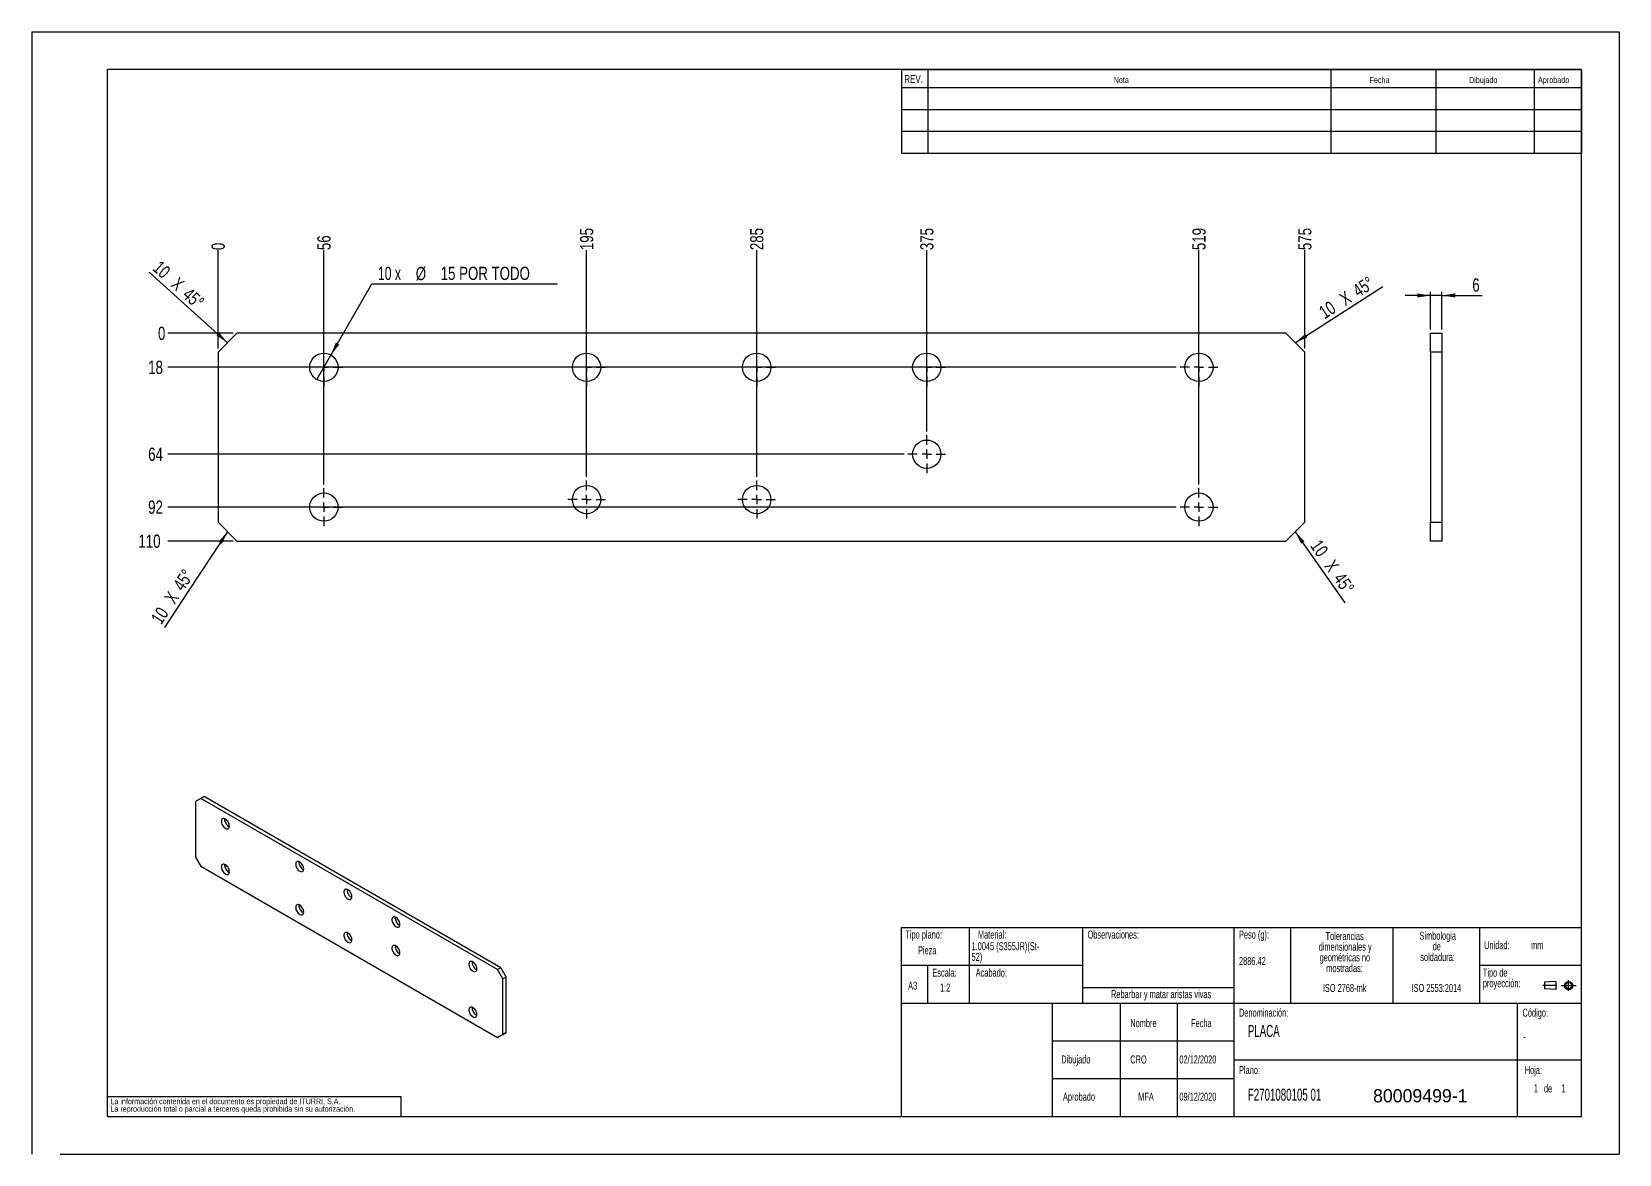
# Model space of a CAD drawing. Extents: x 0 to 1322, y -118 to 322.
# Drawn here: x 0 to 420, y 0 to 297 of the extents above; entities that cross this region are included whole.
import ezdxf

# ---------------------------------------------------------------- set-up
doc = ezdxf.new("R2010")
doc.units = 0
doc.linetypes.add('SLD-CENTRADA-TRAZOS-LARGOS', pattern=[19.05, 15.24, -1.27, 1.27, -1.27])
doc.linetypes.add('SLD-CONTINUA', pattern=[0])
doc.layers.get('0').update_dxf_attribs({"linetype": 'CONTINUOUS'})
doc.layers.add('FORMATO', color=7, linetype='SLD-CONTINUA')
doc.layers.add('SLD-0', color=179, linetype='SLD-CONTINUA')
doc.styles.add('SLDTEXTSTYLE0', font='TXT', dxfattribs={"width": 0.605})
doc.styles.add('SLDTEXTSTYLE1', font='TXT', dxfattribs={"width": 0.75})
doc.styles.add('SLDTEXTSTYLE2', font='TXT', dxfattribs={"width": 0.6875})
doc.dimstyles.new('SLDDIMSTYLE0', dxfattribs={"dimtxt": 3.5, "dimasz": 3.5, "dimexe": 0, "dimexo": 0.0625, "dimgap": 0.875, "dimtad": 0, "dimtih": 1, "dimtoh": 1, "dimdec": 0, "dimlfac": 2, "dimrnd": 1e-09, "dimdsep": 46, "dimtxsty": 'SLDTEXTSTYLE1', "dimblk1": 'NONE', "dimblk2": 'NONE', "dimsah": 1, "dimcen": 0.09, "dimadec": 0, "dimazin": 0, "dimtfac": 1, "dimtdec": 0, "dimtofl": 0, "dimtmove": 0, "dimatfit": 3, "dimldrblk": 'NONE', "dimfxl": 0, "dimtolj": 1, "dimtzin": 12, "dimarcsym": 0})
doc.dimstyles.new('SLDDIMSTYLE1', dxfattribs={"dimtxt": 3.5, "dimasz": 3.5, "dimexe": 0, "dimexo": 0.0625, "dimgap": 0.875, "dimtad": 0, "dimtih": 1, "dimtoh": 1, "dimdec": 1, "dimlfac": 2, "dimrnd": 1e-09, "dimzin": 12, "dimdsep": 46, "dimtxsty": 'SLDTEXTSTYLE1', "dimblk1": 'NONE', "dimblk2": 'NONE', "dimsah": 1, "dimcen": 0.09, "dimadec": 0, "dimazin": 0, "dimtfac": 1, "dimtdec": 1, "dimtofl": 0, "dimtmove": 0, "dimatfit": 3, "dimldrblk": 'NONE', "dimfxl": 0, "dimtolj": 1, "dimtzin": 12, "dimarcsym": 0})
doc.dimstyles.new('SLDDIMSTYLE2', dxfattribs={"dimtxt": 3.5, "dimasz": 3.5, "dimexe": 0, "dimexo": 0.0625, "dimgap": 0.875, "dimtad": 0, "dimtih": 1, "dimtoh": 1, "dimdec": 6, "dimlfac": 2, "dimrnd": 1e-09, "dimzin": 12, "dimdsep": 46, "dimtxsty": 'SLDTEXTSTYLE1', "dimblk1": 'NONE', "dimsah": 1, "dimcen": 0, "dimadec": 0, "dimazin": 0, "dimtfac": 1, "dimtdec": 1, "dimtmove": 0, "dimatfit": 3, "dimldrblk": 'NONE', "dimfxl": 0, "dimtolj": 1, "dimtzin": 12, "dimarcsym": 0})
doc.dimstyles.new('SLDDIMSTYLE3', dxfattribs={"dimtxt": 3.5, "dimasz": 3.5, "dimexe": 0, "dimexo": 0.0625, "dimgap": 0.875, "dimtad": 1, "dimdec": 1, "dimlfac": 2, "dimrnd": 1e-09, "dimzin": 12, "dimdsep": 46, "dimtxsty": 'SLDTEXTSTYLE1', "dimsah": 1, "dimcen": 0.09, "dimadec": 0, "dimazin": 0, "dimtfac": 1, "dimtdec": 1, "dimtmove": 0, "dimatfit": 0, "dimfxl": 0, "dimtolj": 1, "dimtzin": 12, "dimarcsym": 0})

# ---------------------------------------------------------------- blocks, each defined once
blk = doc.blocks.new('BLOQUE3')
at = {"color": 7, "linetype": 'SLD-CENTRADA-TRAZOS-LARGOS'}
for p, q in [((397.92, 130.06), (394.8, 130.06)), ((398.88, 130.02), (402.16, 130.02)), ((400.52, 128.85), (400.52, 131.19))]:
    blk.add_line(p, q, dxfattribs=at)
at = {"color": 7, "linetype": 'SLD-CONTINUA'}
for p, q in [((397.68, 130.95), (395.23, 130.77)), ((395.23, 130.77), (395.23, 129.34)), ((397.68, 130.95), (397.68, 129.16)), ((397.68, 129.16), (395.23, 129.34))]:
    blk.add_line(p, q, dxfattribs=at)
for radius in [0.892, 0.713]:
    blk.add_circle((400.52, 130.02), radius, dxfattribs=at)
blk = doc.blocks.new('SW_NOTE_0')
at = {"layer": 'SLD-0', "color": 0, "attachment_point": 2, "style": 'SLDTEXTSTYLE0'}
for s, insert, char_height in [('dimensionales y', (7.54, -0.09), 2.1167), ('Tolerancias', (7.41, 2.73), 2.1167), ('geométricas no', (7.46, -2.92), 2.1167), ('mostradas:', (7.38, -5.74), 2.117)]:
    blk.add_mtext(s, dxfattribs=dict(at, insert=insert, char_height=char_height))
blk = doc.blocks.new('SW_NOTE_0_1')
at = {"layer": 'SLD-0', "color": 0, "attachment_point": 1, "style": 'SLDTEXTSTYLE0'}
for s, insert, char_height in [('Tipo de', (0, 2.73), 2.117), ('proyección:', (0, -0.09), 2.1167)]:
    blk.add_mtext(s, dxfattribs=dict(at, insert=insert, char_height=char_height))
blk = doc.blocks.new('SW_NOTE_0_2')
at = {"layer": 'SLD-0', "color": 0, "char_height": 2.117, "attachment_point": 2, "style": 'SLDTEXTSTYLE0'}
for s, insert in [('Simbologia', (7.11, 2.73)), ('de', (6.84, -0.09)), ('soldadura:', (7.06, -2.92))]:
    blk.add_mtext(s, dxfattribs=dict(at, insert=insert))
blk = doc.blocks.new('SW_NOTE_0_3')
at = {"layer": 'SLD-0', "color": 0, "attachment_point": 1, "style": 'SLDTEXTSTYLE0'}
for s, insert, char_height in [('52)', (0, -0.09), 2.117), ('1.0045 (S355JR)(St-', (0, 2.73), 2.1167)]:
    blk.add_mtext(s, dxfattribs=dict(at, insert=insert, char_height=char_height))
blk = doc.blocks.new('SW_NOTE_0_4')
at = {"layer": 'SLD-0', "color": 0, "char_height": 1.5, "attachment_point": 1, "style": 'SLDTEXTSTYLE1'}
for s, insert in [('La información contenida en el documento es propiedad de ITURRI, S.A.', (0, 1.93)), ('La reproducción total o parcial a terceros queda prohibida sin su autorización.', (0, -0.07))]:
    blk.add_mtext(s, dxfattribs=dict(at, insert=insert))
blk = doc.blocks.new('SW_NOTE_0_5')
at = {"layer": 'SLD-0', "color": 0, "attachment_point": 2, "style": 'SLDTEXTSTYLE0'}
for s, insert, char_height in [('dimensionales y', (7.54, -0.09), 2.1167), ('Tolerancias', (7.41, 2.73), 2.1167), ('geométricas no', (7.46, -2.92), 2.1167), ('mostradas:', (7.38, -5.74), 2.117)]:
    blk.add_mtext(s, dxfattribs=dict(at, insert=insert, char_height=char_height))
blk = doc.blocks.new('SW_NOTE_0_6')
at = {"layer": 'SLD-0', "color": 0, "attachment_point": 1, "style": 'SLDTEXTSTYLE0'}
for s, insert, char_height in [('Tipo de', (0, 2.73), 2.117), ('proyección:', (0, -0.09), 2.1167)]:
    blk.add_mtext(s, dxfattribs=dict(at, insert=insert, char_height=char_height))
blk = doc.blocks.new('SW_NOTE_0_7')
at = {"layer": 'SLD-0', "color": 0, "char_height": 2.117, "attachment_point": 2, "style": 'SLDTEXTSTYLE0'}
for s, insert in [('Simbologia', (7.11, 2.73)), ('de', (6.84, -0.09)), ('soldadura:', (7.06, -2.92))]:
    blk.add_mtext(s, dxfattribs=dict(at, insert=insert))
blk = doc.blocks.new('SW_NOTE_0_8')
at = {"layer": 'SLD-0', "color": 0, "attachment_point": 1, "style": 'SLDTEXTSTYLE0'}
for s, insert, char_height in [('52)', (0, -0.09), 2.117), ('1.0045 (S355JR)(St-', (0, 2.73), 2.1167)]:
    blk.add_mtext(s, dxfattribs=dict(at, insert=insert, char_height=char_height))
blk = doc.blocks.new('SW_NOTE_0_9')
at = {"layer": 'SLD-0', "color": 0, "char_height": 1.5, "attachment_point": 1, "style": 'SLDTEXTSTYLE1'}
for s, insert in [('La información contenida en el documento es propiedad de ITURRI, S.A.', (0, 1.93)), ('La reproducción total o parcial a terceros queda prohibida sin su autorización.', (0, -0.07))]:
    blk.add_mtext(s, dxfattribs=dict(at, insert=insert))
blk = doc.blocks.new('_D')
at = {"layer": 'FORMATO'}
blk.add_line((49.29, 213.22), (49.29, 239.22), dxfattribs=at)
at = {"layer": 'FORMATO', "insert": (47.56, 239.22), "char_height": 3.5, "attachment_point": 1, "rotation": 90, "style": 'SLDTEXTSTYLE1'}
blk.add_mtext('0', dxfattribs=at)
blk = doc.blocks.new('_NONE')
blk = doc.blocks.new('_D_1')
at = {"layer": 'FORMATO', "color": 7}
blk.add_line((77.29, 177.22), (77.29, 239.22), dxfattribs=at)
at = {"layer": 'FORMATO', "color": 7, "insert": (75.56, 239.22), "char_height": 3.5, "attachment_point": 1, "rotation": 90, "style": 'SLDTEXTSTYLE1'}
blk.add_mtext('56', dxfattribs=at)
blk = doc.blocks.new('_D_2')
at = {"layer": 'FORMATO', "color": 7}
blk.add_line((146.79, 179.22), (146.79, 239.22), dxfattribs=at)
at = {"layer": 'FORMATO', "color": 7, "insert": (145.06, 239.22), "char_height": 3.5, "attachment_point": 1, "rotation": 90, "style": 'SLDTEXTSTYLE1'}
blk.add_mtext('195', dxfattribs=at)
blk = doc.blocks.new('_D_3')
at = {"layer": 'FORMATO', "color": 7}
blk.add_line((191.79, 179.22), (191.79, 239.22), dxfattribs=at)
at = {"layer": 'FORMATO', "color": 7, "insert": (190.06, 239.22), "char_height": 3.5, "attachment_point": 1, "rotation": 90, "style": 'SLDTEXTSTYLE1'}
blk.add_mtext('285', dxfattribs=at)
blk = doc.blocks.new('_D_4')
at = {"layer": 'FORMATO', "color": 7}
blk.add_line((236.79, 191.22), (236.79, 239.22), dxfattribs=at)
at = {"layer": 'FORMATO', "color": 7, "insert": (235.06, 239.22), "char_height": 3.5, "attachment_point": 1, "rotation": 90, "style": 'SLDTEXTSTYLE1'}
blk.add_mtext('375', dxfattribs=at)
blk = doc.blocks.new('_D_5')
at = {"layer": 'FORMATO', "color": 7}
blk.add_line((308.79, 177.22), (308.79, 239.22), dxfattribs=at)
at = {"layer": 'FORMATO', "color": 7, "insert": (307.06, 239.22), "char_height": 3.5, "attachment_point": 1, "rotation": 90, "style": 'SLDTEXTSTYLE1'}
blk.add_mtext('519', dxfattribs=at)
blk = doc.blocks.new('_D_6')
at = {"layer": 'FORMATO', "color": 7}
blk.add_line((336.79, 213.22), (336.79, 239.22), dxfattribs=at)
at = {"layer": 'FORMATO', "color": 7, "insert": (335.06, 239.22), "char_height": 3.5, "attachment_point": 1, "rotation": 90, "style": 'SLDTEXTSTYLE1'}
blk.add_mtext('575', dxfattribs=at)
blk = doc.blocks.new('_D_7')
at = {"layer": 'FORMATO'}
blk.add_line((53.29, 217.22), (35.98, 217.22), dxfattribs=at)
at = {"layer": 'FORMATO', "insert": (33.39, 218.96), "char_height": 3.5, "attachment_point": 1, "style": 'SLDTEXTSTYLE1'}
blk.add_mtext('0', dxfattribs=at)
blk = doc.blocks.new('_D_8')
at = {"layer": 'FORMATO', "color": 7}
blk.add_line((302.79, 208.22), (35.98, 208.22), dxfattribs=at)
at = {"layer": 'FORMATO', "color": 7, "insert": (30.8, 209.96), "char_height": 3.5, "attachment_point": 1, "style": 'SLDTEXTSTYLE1'}
blk.add_mtext('18', dxfattribs=at)
blk = doc.blocks.new('_D_9')
at = {"layer": 'FORMATO', "color": 7}
blk.add_line((230.79, 185.22), (35.98, 185.22), dxfattribs=at)
at = {"layer": 'FORMATO', "color": 7, "insert": (30.8, 186.96), "char_height": 3.5, "attachment_point": 1, "style": 'SLDTEXTSTYLE1'}
blk.add_mtext('64', dxfattribs=at)
blk = doc.blocks.new('_D_10')
at = {"layer": 'FORMATO', "color": 7}
blk.add_line((302.79, 171.22), (35.98, 171.22), dxfattribs=at)
at = {"layer": 'FORMATO', "color": 7, "insert": (30.8, 172.96), "char_height": 3.5, "attachment_point": 1, "style": 'SLDTEXTSTYLE1'}
blk.add_mtext('92', dxfattribs=at)
blk = doc.blocks.new('_D_11')
at = {"layer": 'FORMATO', "color": 7}
blk.add_line((53.29, 162.22), (35.98, 162.22), dxfattribs=at)
at = {"layer": 'FORMATO', "color": 7, "insert": (28.22, 163.96), "char_height": 3.5, "attachment_point": 1, "style": 'SLDTEXTSTYLE1'}
blk.add_mtext('110', dxfattribs=at)
blk = doc.blocks.new('SW_CHAMFER_DIMENSION_0')
at = {"layer": 'FORMATO', "color": 0}
for p, q in [((0, 0), (14.84, 9.54)), ((-8.32, -5.31), (0, 0))]:
    blk.add_line(p, q, dxfattribs=at)
blk.add_solid([(-8.32, -5.31), (-5.08, -3.88), (-5.66, -2.97)], dxfattribs=at)
at = {"layer": 'FORMATO', "color": 0, "char_height": 3.5, "attachment_point": 1, "rotation": 32.7222, "style": 'SLDTEXTSTYLE1'}
for s, insert in [('X', (3.02, 7.3)), ('45°', (6.48, 9.53)), ('10', (-2.44, 3.8))]:
    blk.add_mtext(s, dxfattribs=dict(at, insert=insert))
blk = doc.blocks.new('SW_CHAMFER_DIMENSION_1')
at = {"layer": 'FORMATO', "color": 0}
for p, q in [((-3, 4.36), (0, 0)), ((0, 0), (10.14, -14.43))]:
    blk.add_line(p, q, dxfattribs=at)
blk.add_solid([(-3, 4.36), (-1.46, 1.18), (-0.58, 1.79)], dxfattribs=at)
at = {"layer": 'FORMATO', "color": 0, "char_height": 3.5, "attachment_point": 1, "rotation": 305.0891, "style": 'SLDTEXTSTYLE1'}
for s, insert in [('10', (3.69, 2.59)), ('X', (7.42, -2.71)), ('45°', (9.79, -6.08))]:
    blk.add_mtext(s, dxfattribs=dict(at, insert=insert))
blk = doc.blocks.new('SW_CHAMFER_DIMENSION_2')
at = {"layer": 'FORMATO', "color": 0}
for p, q in [((8.39, -7.56), (0, 0)), ((20.71, -18.62), (8.39, -7.56))]:
    blk.add_line(p, q, dxfattribs=at)
blk.add_solid([(20.71, -18.62), (18.46, -15.88), (17.75, -16.69)], dxfattribs=at)
at = {"layer": 'FORMATO', "color": 0, "char_height": 3.5, "attachment_point": 1, "rotation": 317.9758, "style": 'SLDTEXTSTYLE1'}
for s, insert in [('10', (3.02, 3.35)), ('X', (7.84, -0.99)), ('45°', (10.9, -3.75))]:
    blk.add_mtext(s, dxfattribs=dict(at, insert=insert))
blk = doc.blocks.new('SW_CHAMFER_DIMENSION_3')
at = {"layer": 'FORMATO', "color": 0}
for p, q in [((16.7, 25.36), (6.22, 9.42)), ((6.22, 9.42), (0, 0))]:
    blk.add_line(p, q, dxfattribs=at)
blk.add_solid([(16.7, 25.36), (14.33, 22.73), (15.23, 22.14)], dxfattribs=at)
at = {"layer": 'FORMATO', "color": 0, "char_height": 3.5, "attachment_point": 1, "rotation": 56.5864, "style": 'SLDTEXTSTYLE1'}
for s, insert in [('45°', (2.07, 11.33)), ('X', (-0.2, 7.9)), ('10', (-3.77, 2.48))]:
    blk.add_mtext(s, dxfattribs=dict(at, insert=insert))
blk = doc.blocks.new('_D_12')
at = {"layer": 'FORMATO'}
for p, q in [((79.16, 211.47), (90.01, 230.26)), ((90.01, 230.26), (139.14, 230.26)), ((75.41, 204.98), (79.16, 211.47))]:
    blk.add_line(p, q, dxfattribs=at)
blk.add_solid([(79.16, 211.47), (81.38, 214.23), (80.45, 214.77)], dxfattribs=at)
at = {"layer": 'FORMATO', "char_height": 3.5, "attachment_point": 1}
for s, insert, style in [('10 x', (91.6, 234.82), 'SLDTEXTSTYLE2'), ('%%c', (101.6, 234.77), 'SLDTEXTSTYLE1'), ('15 POR TODO', (108.19, 234.82), 'SLDTEXTSTYLE1')]:
    blk.add_mtext(s, dxfattribs=dict(at, insert=insert, style=style))
blk = doc.blocks.new('SW_CENTERMARKSYMBOL_0')
at = {"layer": 'FORMATO', "color": 0}
for p, q in [((0, 2.5), (0, 5)), ((-2.5, 0), (-5, 0)), ((0, 0), (-1.25, 0)), ((0, 0), (0, 1.25)), ((0, 0), (0, -1.25)), ((0, 0), (1.25, 0)), ((2.5, 0), (5, 0)), ((0, -2.5), (0, -5))]:
    blk.add_line(p, q, dxfattribs=at)
blk = doc.blocks.new('SW_CENTERMARKSYMBOL_1')
at = {"layer": 'FORMATO', "color": 0}
for p, q in [((0, 2.5), (0, 5)), ((-2.5, 0), (-5, 0)), ((0, 0), (-1.25, 0)), ((0, 0), (0, 1.25)), ((0, 0), (0, -1.25)), ((0, 0), (1.25, 0)), ((2.5, 0), (5, 0)), ((0, -2.5), (0, -5))]:
    blk.add_line(p, q, dxfattribs=at)
blk = doc.blocks.new('SW_CENTERMARKSYMBOL_2')
at = {"layer": 'FORMATO', "color": 0}
for p, q in [((0, 2.5), (0, 5)), ((-2.5, 0), (-5, 0)), ((0, 0), (-1.25, 0)), ((0, 0), (0, 1.25)), ((0, 0), (0, -1.25)), ((0, 0), (1.25, 0)), ((2.5, 0), (5, 0)), ((0, -2.5), (0, -5))]:
    blk.add_line(p, q, dxfattribs=at)
blk = doc.blocks.new('SW_CENTERMARKSYMBOL_3')
at = {"layer": 'FORMATO', "color": 0}
for p, q in [((0, 2.5), (0, 5)), ((-2.5, 0), (-5, 0)), ((0, 0), (-1.25, 0)), ((0, 0), (0, 1.25)), ((0, 0), (0, -1.25)), ((0, 0), (1.25, 0)), ((2.5, 0), (5, 0)), ((0, -2.5), (0, -5))]:
    blk.add_line(p, q, dxfattribs=at)
blk = doc.blocks.new('SW_CENTERMARKSYMBOL_4')
at = {"layer": 'FORMATO', "color": 0}
for p, q in [((0, 2.5), (0, 5)), ((-2.5, 0), (-5, 0)), ((0, 0), (-1.25, 0)), ((0, 0), (0, 1.25)), ((0, 0), (0, -1.25)), ((0, 0), (1.25, 0)), ((2.5, 0), (5, 0)), ((0, -2.5), (0, -5))]:
    blk.add_line(p, q, dxfattribs=at)
blk = doc.blocks.new('SW_CENTERMARKSYMBOL_5')
at = {"layer": 'FORMATO', "color": 0}
for p, q in [((0, 2.5), (0, 5)), ((-2.5, 0), (-5, 0)), ((0, 0), (-1.25, 0)), ((0, 0), (0, 1.25)), ((0, 0), (0, -1.25)), ((0, 0), (1.25, 0)), ((2.5, 0), (5, 0)), ((0, -2.5), (0, -5))]:
    blk.add_line(p, q, dxfattribs=at)
blk = doc.blocks.new('SW_CENTERMARKSYMBOL_6')
at = {"layer": 'FORMATO', "color": 0}
for p, q in [((0, 2.5), (0, 5)), ((-2.5, 0), (-5, 0)), ((0, 0), (-1.25, 0)), ((0, 0), (0, 1.25)), ((0, 0), (0, -1.25)), ((0, 0), (1.25, 0)), ((2.5, 0), (5, 0)), ((0, -2.5), (0, -5))]:
    blk.add_line(p, q, dxfattribs=at)
blk = doc.blocks.new('SW_CENTERMARKSYMBOL_7')
at = {"layer": 'FORMATO', "color": 0}
for p, q in [((0, 2.5), (0, 5)), ((-2.5, 0), (-5, 0)), ((0, 0), (-1.25, 0)), ((0, 0), (0, 1.25)), ((0, 0), (0, -1.25)), ((0, 0), (1.25, 0)), ((2.5, 0), (5, 0)), ((0, -2.5), (0, -5))]:
    blk.add_line(p, q, dxfattribs=at)
blk = doc.blocks.new('SW_CENTERMARKSYMBOL_8')
at = {"layer": 'FORMATO', "color": 0}
for p, q in [((0, 2.5), (0, 5)), ((-2.5, 0), (-5, 0)), ((0, 0), (-1.25, 0)), ((0, 0), (0, 1.25)), ((0, 0), (0, -1.25)), ((0, 0), (1.25, 0)), ((2.5, 0), (5, 0)), ((0, -2.5), (0, -5))]:
    blk.add_line(p, q, dxfattribs=at)
blk = doc.blocks.new('SW_CENTERMARKSYMBOL_9')
at = {"layer": 'FORMATO', "color": 0}
for p, q in [((0, 2.5), (0, 5)), ((-2.5, 0), (-5, 0)), ((0, 0), (-1.25, 0)), ((0, 0), (0, 1.25)), ((0, 0), (0, -1.25)), ((0, 0), (1.25, 0)), ((2.5, 0), (5, 0)), ((0, -2.5), (0, -5))]:
    blk.add_line(p, q, dxfattribs=at)
blk = doc.blocks.new('_D_13')
at = {"layer": 'FORMATO', "color": 7}
for p, q in [((370.1, 227.22), (363.37, 227.22)), ((370.1, 218.22), (370.1, 228.22)), ((373.1, 227.22), (370.1, 227.22)), ((373.1, 218.22), (373.1, 228.22)), ((373.1, 227.22), (383.71, 227.22))]:
    blk.add_line(p, q, dxfattribs=at)
for points in [[(370.1, 227.22), (366.6, 227.76), (366.6, 226.69)], [(373.1, 227.22), (376.6, 226.69), (376.6, 227.76)]]:
    blk.add_solid(points, dxfattribs=at)
at = {"layer": 'FORMATO', "color": 7, "insert": (381.12, 231.74), "char_height": 3.5, "attachment_point": 1, "style": 'SLDTEXTSTYLE1'}
blk.add_mtext('6', dxfattribs=at)

msp = doc.modelspace()

# ---------------------------------------------------------------- linework, layer by layer
at = {"color": 7, "linetype": 'SLD-CONTINUA'}
for p, q in [((0, 297), (420, 297)), ((0, 297), (0, -0.00134922)), ((420, 297), (420, 0)), ((410, 287), (20, 287)), ((20, 10), (20, 287)), ((410, 10), (410, 287)), ((54.28912729, 217.22433889), (49.28913206, 212.22433993)), ((331.78913087, 217.22433889), (54.28912729, 217.22433889)), ((336.7891261, 212.22433993), (331.78913087, 217.22433889)), ((370.09940902, 217.22433889), (373.09940905, 217.22433889)), ((370.09940902, 212.22433993), (370.09940902, 217.22433889)), ((373.09940905, 217.22433889), (373.09940905, 212.22433993)), ((49.28913206, 212.22433993), (49.28913206, 167.22433814)), ((336.7891261, 167.22433814), (336.7891261, 212.22433993)), ((373.09940905, 212.22433993), (370.09940902, 212.22433993)), ((370.09940902, 212.22433993), (370.09940902, 167.22433814)), ((373.09940905, 212.22433993), (373.09940905, 167.22433814)), ((49.28913206, 167.22433814), (54.28912729, 162.22433918)), ((331.78913087, 162.22433918), (336.7891261, 167.22433814)), ((370.09940902, 167.22433814), (373.09940905, 167.22433814)), ((370.09940902, 162.22433918), (370.09940902, 167.22433814)), ((373.09940905, 167.22433814), (373.09940905, 162.22433918)), ((54.28912729, 162.22433918), (331.78913087, 162.22433918)), ((373.09940905, 162.22433918), (370.09940902, 162.22433918)), ((44.73134856, 94.1598607), (43.31713635, 93.34318675)), ((43.31713635, 93.34318675), (43.31713635, 78.64545156)), ((45.57987671, 94.64970558), (44.73134856, 94.1598607)), ((123.22020229, 48.84920991), (44.73134856, 94.1598607)), ((124.06873043, 49.33905479), (45.57987671, 94.64970558)), ((43.31713635, 78.64545156), (44.73134856, 76.19596294)), ((44.73134856, 76.19596294), (123.22020229, 30.88531215)), ((230, 60), (410, 60)), ((230, 60), (230, 10)), ((123.22020229, 48.84920991), (124.06873043, 49.33905479)), ((124.6344145, 46.3997213), (123.22020229, 48.84920991)), ((124.06873043, 49.33905479), (125.48294265, 46.88956617)), ((125.48294265, 46.88956617), (124.6344145, 46.3997213)), ((124.6344145, 31.7019861), (124.6344145, 46.3997213)), ((125.48294265, 32.19183097), (125.48294265, 46.88956617)), ((123.22020229, 30.88531215), (124.6344145, 31.7019861)), ((124.06873043, 31.37515702), (123.22020229, 30.88531215)), ((125.48294265, 32.19183097), (124.06873043, 31.37515702)), ((124.6344145, 31.7019861), (125.48294265, 32.19183097)), ((20, 10), (410, 10)), ((7.53061837, 0), (420, 0))]:
    msp.add_line(p, q, dxfattribs=at)
at = {"color": 7, "linetype": 'SLD-CONTINUA', "flags": 128}
for points in [[(52.29739065, 86.85253078), (52.27259355, 87.13014426), (52.1993613, 87.42340655), (52.08111621, 87.71860715), (51.92338795, 88.00194265), (51.73355433, 88.26016222), (51.52048726, 88.48119419), (51.29415446, 88.65470145), (51.06513481, 88.77257301), (50.84413992, 88.82929558), (50.64150209, 88.82221764), (50.46669592, 88.75167043), (50.32789792, 88.62095087), (50.23159448, 88.43617369), (50.18228899, 88.20597816), (50.18228899, 87.9411278), (50.23159448, 87.65400536), (50.32789792, 87.35803859), (50.46669592, 87.06706627), (50.64150209, 86.79469217), (50.84413992, 86.55365326), (51.06513481, 86.35522056), (51.29415446, 86.20867165), (51.52048726, 86.12086064), (51.73355433, 86.09589091), (51.92338795, 86.13493325), (52.08111621, 86.23615897), (52.1993613, 86.39483669), (52.27259355, 86.60354743), (52.29739065, 86.85253078)], [(51.04255714, 88.78104222), (51.03081714, 88.69582303), (51.03081714, 88.43097267), (51.08012263, 88.14385023), (51.17642607, 87.84788346), (51.31522407, 87.55691114), (51.49003023, 87.28453704), (51.69266806, 87.04349814), (51.91366296, 86.84506543), (52.14268261, 86.69851652), (52.27943438, 86.63847469)], [(52.29739065, 74.76772661), (52.27259355, 75.04534008), (52.1993613, 75.33860299), (52.08111621, 75.63380359), (51.92338795, 75.91713848), (51.73355433, 76.17535804), (51.52048726, 76.39639032), (51.29415446, 76.56989759), (51.06513481, 76.68776914), (50.84413992, 76.74449171), (50.64150209, 76.73741347), (50.46669592, 76.66686626), (50.32789792, 76.5361467), (50.23159448, 76.35136952), (50.18228899, 76.12117399), (50.18228899, 75.85632363), (50.23159448, 75.56920119), (50.32789792, 75.27323442), (50.46669592, 74.9822621), (50.64150209, 74.70988799), (50.84413992, 74.4688494), (51.06513481, 74.2704167), (51.29415446, 74.12386778), (51.52048726, 74.03605677), (51.73355433, 74.01108674), (51.92338795, 74.05012907), (52.08111621, 74.1513554), (52.1993613, 74.31003313), (52.27259355, 74.51874326), (52.29739065, 74.76772661)], [(51.04255714, 76.69623865), (51.03081714, 76.61101886), (51.03081714, 76.3461685), (51.08012263, 76.05904606), (51.17642607, 75.76307929), (51.31522407, 75.47210697), (51.49003023, 75.19973286), (51.69266806, 74.95869427), (51.91366296, 74.76026157), (52.14268261, 74.61371266), (52.27943438, 74.55367082)], [(71.95496002, 75.50445754), (71.93016292, 75.78207101), (71.85692856, 76.07533452), (71.73868452, 76.37053451), (71.58095732, 76.6538694), (71.39112264, 76.91208958), (71.17805662, 77.13312094), (70.95172278, 77.30662882), (70.72270418, 77.42449976), (70.50170929, 77.48122233), (70.29907145, 77.4741444), (70.12426529, 77.40359719), (69.98546518, 77.27287884), (69.88916174, 77.08810166), (69.83985731, 76.85790553), (69.83985731, 76.59305516), (69.88916174, 76.30593333), (69.98546518, 76.00996656), (70.12426529, 75.71899302), (70.29907145, 75.44661892), (70.50170929, 75.20558002), (70.72270418, 75.00714732), (70.95172278, 74.86059901), (71.17805662, 74.7727874), (71.39112264, 74.74781827), (71.58095732, 74.78686), (71.73868452, 74.88808633), (71.85692856, 75.04676466), (71.93016292, 75.25547418), (71.95496002, 75.50445754)], [(70.7001244, 77.43297019), (70.68838545, 77.3477504), (70.68838545, 77.08290003), (70.73768989, 76.7957782), (70.83399333, 76.49981143), (70.97279344, 76.2088379), (71.1475996, 75.93646379), (71.35023743, 75.69542489), (71.57123233, 75.49699219), (71.80025092, 75.35044389), (71.93700375, 75.29040144)], [(84.68288219, 68.15678447), (84.65808457, 68.43439824), (84.58485112, 68.72766122), (84.46660623, 69.02286171), (84.30887889, 69.30619667), (84.11904422, 69.56441685), (83.90597869, 69.78544793), (83.67964502, 69.95895571), (83.45062632, 70.07682671), (83.22963126, 70.13354937), (83.0269933, 70.12647152), (82.8521876, 70.05592404), (82.71338775, 69.92520555), (82.61708405, 69.74042851), (82.56777948, 69.51023246), (82.56777948, 69.24538209), (82.61708405, 68.95826019), (82.71338775, 68.66229326), (82.8521876, 68.37131988), (83.0269933, 68.09894604), (83.22963126, 67.85790706), (83.45062632, 67.65947427), (83.67964502, 67.51292591), (83.90597869, 67.42511439), (84.11904422, 67.40014555), (84.30887889, 67.43918727), (84.46660623, 67.54041352), (84.58485112, 67.69909136), (84.65808457, 67.90780142), (84.68288219, 68.15678447)], [(83.42804684, 70.08529696), (83.41630762, 70.00007733), (83.41630762, 69.73522696), (83.46561219, 69.44810506), (83.5619159, 69.15213814), (83.70071574, 68.86116475), (83.87552144, 68.58879091), (84.07815941, 68.34775193), (84.29915446, 68.14931914), (84.52817316, 68.00277078), (84.66492535, 67.9427287)], [(71.95496002, 64.07288612), (71.93016292, 64.35049959), (71.85692856, 64.64376341), (71.73868452, 64.9389634), (71.58095732, 65.22229799), (71.39112264, 65.48051786), (71.17805662, 65.70154983), (70.95172278, 65.8750574), (70.72270418, 65.99292834), (70.50170929, 66.04965092), (70.29907145, 66.04257298), (70.12426529, 65.97202577), (69.98546518, 65.84130743), (69.88916174, 65.65653025), (69.83985731, 65.42633411), (69.83985731, 65.16148374), (69.88916174, 64.87436192), (69.98546518, 64.57839515), (70.12426529, 64.28742161), (70.29907145, 64.0150475), (70.50170929, 63.77400891), (70.72270418, 63.57557621), (70.95172278, 63.4290279), (71.17805662, 63.34121629), (71.39112264, 63.31624686), (71.58095732, 63.35528859), (71.73868452, 63.45651491), (71.85692856, 63.61519385), (71.93016292, 63.82390277), (71.95496002, 64.07288612)], [(70.7001244, 66.00139877), (70.68838545, 65.91617898), (70.68838545, 65.65132862), (70.73768989, 65.36420679), (70.83399333, 65.06824002), (70.97279344, 64.77726648), (71.1475996, 64.50489238), (71.35023743, 64.26385378), (71.57123233, 64.06542108), (71.80025092, 63.91887277), (71.93700375, 63.85883033)], [(97.4108041, 60.80911155), (97.386007, 61.08672502), (97.31277369, 61.37998793), (97.1945286, 61.67518852), (97.0368014, 61.95852341), (96.84696672, 62.21674359), (96.6339007, 62.43777495), (96.40756686, 62.61128283), (96.17854826, 62.72915377), (95.95755337, 62.78587634), (95.75491554, 62.77879841), (95.58010937, 62.7082512), (95.44131032, 62.57753225), (95.34500582, 62.39275567), (95.29570139, 62.16255954), (95.29570139, 61.89770917), (95.34500582, 61.61058735), (95.44131032, 61.31461997), (95.58010937, 61.02364704), (95.75491554, 60.75127293), (95.95755337, 60.51023403), (96.17854826, 60.31180133), (96.40756686, 60.16525303), (96.6339007, 60.07744141), (96.84696672, 60.05247229), (97.0368014, 60.09151401), (97.1945286, 60.19274034), (97.31277369, 60.35141806), (97.386007, 60.5601282), (97.4108041, 60.80911155)], [(96.15596848, 62.7376242), (96.14422953, 62.65240441), (96.14422953, 62.38755404), (96.19353397, 62.10043222), (96.28983846, 61.80446484), (96.42863752, 61.51349191), (96.60344368, 61.2411178), (96.80608151, 61.0000789), (97.02707641, 60.8016462), (97.256095, 60.6550979), (97.39284783, 60.59505545)], [(84.68288219, 56.72521305), (84.65808457, 57.00282683), (84.58485112, 57.29609011), (84.46660623, 57.5912906), (84.30887889, 57.87462526), (84.11904422, 58.13284513), (83.90597869, 58.35387682), (83.67964502, 58.52738429), (83.45062632, 58.64525529), (83.22963126, 58.70197796), (83.0269933, 58.6949001), (82.8521876, 58.62435263), (82.71338775, 58.49363413), (82.61708405, 58.3088571), (82.56777948, 58.07866104), (82.56777948, 57.81381067), (82.61708405, 57.52668877), (82.71338775, 57.23072185), (82.8521876, 56.93974846), (83.0269933, 56.66737462), (83.22963126, 56.42633595), (83.45062632, 56.22790315), (83.67964502, 56.08135479), (83.90597869, 55.99354328), (84.11904422, 55.96857413), (84.30887889, 56.00761586), (84.46660623, 56.10884211), (84.58485112, 56.26752055), (84.65808457, 56.47623), (84.68288219, 56.72521305)], [(83.42804684, 58.65372555), (83.41630762, 58.56850591), (83.41630762, 58.30365555), (83.46561219, 58.01653364), (83.5619159, 57.72056672), (83.70071574, 57.42959333), (83.87552144, 57.1572195), (84.07815941, 56.91618082), (84.29915446, 56.71774803), (84.52817316, 56.57119967), (84.66492535, 56.51115759)], [(97.4108041, 53.29693606), (97.386007, 53.57454923), (97.31277369, 53.86781267), (97.1945286, 54.16301334), (97.0368014, 54.44634782), (96.84696672, 54.70456784), (96.6339007, 54.92559962), (96.40756686, 55.09910746), (96.17854826, 55.21697834), (95.95755337, 55.2737009), (95.75491554, 55.26662288), (95.58010937, 55.19607556), (95.44131032, 55.06535669), (95.34500582, 54.88058004), (95.29570139, 54.65038421), (95.29570139, 54.38553338), (95.34500582, 54.09841186), (95.44131032, 53.80244448), (95.58010937, 53.51147155), (95.75491554, 53.23909729), (95.95755337, 52.99805855), (96.17854826, 52.79962584), (96.40756686, 52.65307754), (96.6339007, 52.56526592), (96.84696672, 52.5402968), (97.0368014, 52.57933853), (97.1945286, 52.68056501), (97.31277369, 52.83924288), (97.386007, 53.04795286), (97.4108041, 53.29693606)], [(96.15596848, 55.22544894), (96.14422953, 55.14022908), (96.14422953, 54.87537825), (96.19353397, 54.58825673), (96.28983846, 54.29228935), (96.42863752, 54.00131642), (96.60344368, 53.72894217), (96.80608151, 53.48790342), (97.02707641, 53.28947072), (97.256095, 53.14292241), (97.39284783, 53.08287997)], [(117.77547852, 49.05283524), (117.75068142, 49.33044872), (117.67744917, 49.62371101), (117.55920408, 49.91891161), (117.40147582, 50.20224711), (117.2116422, 50.46046668), (116.99857513, 50.68149865), (116.77224234, 50.85500592), (116.54322268, 50.97287747), (116.32222779, 51.02960004), (116.11958996, 51.0225221), (115.9447859, 50.95197368), (115.80598579, 50.82125534), (115.70968235, 50.63647815), (115.66037686, 50.40628262), (115.66037686, 50.14143226), (115.70968235, 49.85430982), (115.80598579, 49.55834305), (115.9447859, 49.26736951), (116.11958996, 48.99499663), (116.32222779, 48.75395773), (116.54322268, 48.55552502), (116.77224234, 48.40897611), (116.99857513, 48.3211651), (117.2116422, 48.29619537), (117.40147582, 48.33523771), (117.55920408, 48.43646343), (117.67744917, 48.59514115), (117.75068142, 48.80385189), (117.77547852, 49.05283524)], [(116.52064501, 50.98134668), (116.50890501, 50.8961275), (116.50890501, 50.63127713), (116.5582105, 50.3441547), (116.65451394, 50.04818792), (116.79331405, 49.75721439), (116.9681181, 49.4848415), (117.17075593, 49.2438026), (117.39175083, 49.0453699), (117.62077048, 48.89882098), (117.75752225, 48.83877915)], [(117.77547852, 36.96803107), (117.75068142, 37.24564454), (117.67744917, 37.53890745), (117.55920408, 37.83410805), (117.40147582, 38.11744294), (117.2116422, 38.37566251), (116.99857513, 38.59669478), (116.77224234, 38.77020205), (116.54322268, 38.8880736), (116.32222779, 38.94479617), (116.11958996, 38.93771793), (115.9447859, 38.86716951), (115.80598579, 38.73645116), (115.70968235, 38.55167398), (115.66037686, 38.32147845), (115.66037686, 38.05662809), (115.70968235, 37.76950565), (115.80598579, 37.47353888), (115.9447859, 37.18256534), (116.11958996, 36.91019246), (116.32222779, 36.66915386), (116.54322268, 36.47072116), (116.77224234, 36.32417225), (116.99857513, 36.23636124), (117.2116422, 36.2113912), (117.40147582, 36.25043354), (117.55920408, 36.35165986), (117.67744917, 36.51033759), (117.75068142, 36.71904772), (117.77547852, 36.96803107)], [(116.52064501, 38.89654311), (116.50890501, 38.81132332), (116.50890501, 38.54647296), (116.5582105, 38.25935052), (116.65451394, 37.96338375), (116.79331405, 37.67241021), (116.9681181, 37.40003733), (117.17075593, 37.15899873), (117.39175083, 36.96056603), (117.62077048, 36.81401712), (117.75752225, 36.75397528)]]:
    msp.add_lwpolyline(points, dxfattribs=at)
at = {"color": 7, "linetype": 'SLD-CONTINUA'}
for centre in [(77.28912908, 208.22433904), (146.78912908, 208.22433904), (191.78912908, 208.22433904), (236.78912908, 208.22433904), (308.78912908, 208.22433904), (236.78912908, 185.22433904), (146.78912908, 173.22433904), (191.78912908, 173.22433904), (77.28912908, 171.22433904), (308.78912908, 171.22433904)]:
    msp.add_circle(centre, 3.75, dxfattribs=at)
at = {"layer": 'FORMATO'}
for p, q in [((230.09146719, 287), (410, 287)), ((230.09146719, 287), (230.09146719, 264.86558535)), ((237.033566, 287), (237.033566, 264.86558535)), ((343.65705136, 287), (343.65705136, 264.86558535)), ((371.46223794, 287), (371.46223794, 264.86558535)), ((397.5127429, 287), (397.5127429, 264.86558535)), ((410, 287), (410, 264.86558535)), ((230.09146719, 282.26558535), (410, 282.26558535)), ((230.09146719, 276.46558535), (410, 276.46558535)), ((230.09146719, 270.66558535), (410, 270.66558535)), ((230.09146719, 264.86558535), (410, 264.86558535))]:
    msp.add_line(p, q, dxfattribs=at)
at = {"layer": 'SLD-0'}
for p, q in [((248, 60), (248, 40)), ((278, 60), (278, 40)), ((318, 60), (318, 40)), ((333, 60), (333, 40)), ((360.08171045, 60), (360.08171045, 40)), ((383, 60), (383, 40)), ((230, 50), (248, 50)), ((237, 50), (237, 40)), ((248, 50), (278, 50)), ((383, 50), (410, 50)), ((278, 44.15792826), (318, 44.15792826)), ((230, 40), (410, 40)), ((270, 40), (270, 10)), ((288, 40), (288, 10)), ((303, 40), (303, 10)), ((318, 40), (318, 10)), ((393, 40), (393, 10)), ((270, 30), (318, 30)), ((318, 25), (393, 25)), ((393, 25), (410, 25)), ((270, 20), (318, 20)), ((20.00221813, 15.24515472), (97.62867325, 15.24515472)), ((97.62867325, 15.24515472), (97.62867325, 10))]:
    msp.add_line(p, q, dxfattribs=at)

# ---------------------------------------------------------------- block references
at = {"color": 7, "linetype": 'Continuous', "xscale": 1.2, "yscale": 1.2, "zscale": 1.2}
msp.add_blockref('BLOQUE3', (-74.01075556, -111.40755219), dxfattribs=at)
msp.add_blockref('BLOQUE3', (-74.01075556, -111.40755219), dxfattribs=at)
at = {"layer": 'FORMATO'}
for name, p in [('SW_CHAMFER_DIMENSION_2', (31.08014128, 233.348184)), ('SW_CHAMFER_DIMENSION_0', (342.60701317, 220.0337319)), ('SW_CHAMFER_DIMENSION_3', (35.08755726, 139.3673604)), ('SW_CHAMFER_DIMENSION_1', (337.29353643, 160.36002579))]:
    msp.add_blockref(name, p, dxfattribs=at)
at = {"layer": 'FORMATO', "color": 7}
for name, p in [('SW_CENTERMARKSYMBOL_9', (77.28912908, 208.22433904)), ('SW_CENTERMARKSYMBOL_7', (146.78912908, 208.22433904)), ('SW_CENTERMARKSYMBOL_6', (191.78912908, 208.22433904)), ('SW_CENTERMARKSYMBOL_3', (236.78912908, 208.22433904)), ('SW_CENTERMARKSYMBOL_5', (308.78912908, 208.22433904)), ('SW_CENTERMARKSYMBOL_0', (236.78912908, 185.22433904)), ('SW_CENTERMARKSYMBOL_2', (146.78912908, 173.22433904)), ('SW_CENTERMARKSYMBOL_1', (191.78912908, 173.22433904)), ('SW_CENTERMARKSYMBOL_8', (77.28912908, 171.22433904)), ('SW_CENTERMARKSYMBOL_4', (308.78912908, 171.22433904))]:
    msp.add_blockref(name, p, dxfattribs=at)
at = {"layer": 'SLD-0'}
for name, p in [('SW_NOTE_0', (339.94542139, 56.0559764)), ('SW_NOTE_0_5', (339.94542139, 56.0559764)), ('SW_NOTE_0_2', (364.87312155, 56.16554269)), ('SW_NOTE_0_7', (364.87312155, 56.16554269)), ('SW_NOTE_0_3', (248.63482853, 53.37723202)), ('SW_NOTE_0_8', (248.63482853, 53.37723202)), ('SW_NOTE_0_1', (383.91399545, 46.39094542)), ('SW_NOTE_0_6', (383.91399545, 46.39094542)), ('SW_NOTE_0_4', (20.83783391, 12.81920449)), ('SW_NOTE_0_9', (20.83783391, 12.81920449))]:
    msp.add_blockref(name, p, dxfattribs=at)

# ---------------------------------------------------------------- texts
at = {"insert": (354.86608251, 17.23216603), "char_height": 3.5, "width": 30.0125, "attachment_point": 1}
msp.add_mtext('80009499-1', dxfattribs=at)
at = {"layer": 'FORMATO', "attachment_point": 1, "style": 'SLDTEXTSTYLE1'}
for s, insert, char_height in [('REV.', (230.83569636, 285.55214024), 2.116666667), ('Nota', (286.22438362, 285.02581871), 1.5875), ('Fecha', (353.92640633, 285.02581871), 1.5875), ('Dibujado', (380.2608472, 285.02581871), 1.5875), ('Aprobado', (398.51007098, 285.02581871), 1.5875)]:
    msp.add_mtext(s, dxfattribs=dict(at, insert=insert, char_height=char_height))
at = {"layer": 'SLD-0', "style": 'SLDTEXTSTYLE0'}
for s, insert, char_height, attachment_point in [('Tipo plano:', (231.12929082, 59.18086464), 2.1166666667, 1), ('Tipo plano:', (231.12929082, 59.18086464), 2.1166666667, 1), ('Material:', (250.32966909, 59.18086464), 2.116666667, 1), ('Material:', (250.32966909, 59.18086464), 2.116666667, 1), ('Observaciones:', (279.33861511, 59.18086464), 2.1166666667, 1), ('Observaciones:', (279.33861511, 59.18086464), 2.1166666667, 1), ('Peso (g):', (319.40305943, 59.18086464), 2.116666667, 1), ('Peso (g):', (319.40305943, 59.18086464), 2.116666667, 1), ('Pieza', (234.47259474, 55.01919565), 2.116666667, 1), ('Pieza', (234.47259474, 55.01919565), 2.116666667, 1), ('Unidad:', (384.24614919, 56.37062815), 2.116666667, 1), ('Unidad:', (384.24614919, 56.37062815), 2.116666667, 1), ('mm', (396.66217784, 56.37062815), 2.116666667, 1), ('mm', (396.66217784, 56.37062815), 2.116666667, 1), ('2886.42', (319.40305943, 52.1813088), 2.116666667, 1), ('2886.42', (319.40305943, 52.1813088), 2.116666667, 1), ('Escala:', (238.26310497, 49.10146847), 2.116666667, 1), ('Escala:', (238.26310497, 49.10146847), 2.116666667, 1), ('Acabado:', (249.73827693, 49.10146847), 2.116666667, 1), ('Acabado:', (249.73827693, 49.10146847), 2.116666667, 1), ('A3', (231.85934892, 45.67436774), 2.116666667, 1), ('A3', (231.85934892, 45.67436774), 2.116666667, 1), ('1:2', (240.2902322, 45.13474483), 2.116666667, 1), ('1:2', (240.2902322, 45.13474483), 2.116666667, 1), ('Rebarbar y matar aristas vivas', (298.78549011, 43.4237297), 2.1166666667, 2), ('Rebarbar y matar aristas vivas', (298.78549011, 43.4237297), 2.1166666667, 2), ('ISO 2768-mk', (347.33660555, 45.06001736), 2.1166666667, 2), ('ISO 2768-mk', (347.33660555, 45.06001736), 2.1166666667, 2), ('ISO 2553:2014', (371.6253871, 45.06001736), 2.1166666667, 2), ('ISO 2553:2014', (371.6253871, 45.06001736), 2.1166666667, 2), ('Denominación:', (319.40305943, 38.51431126), 2.1166666667, 1), ('Denominación:', (319.40305943, 38.51431126), 2.1166666667, 1), ('Código:', (394.39793937, 38.51431126), 2.116666667, 1), ('Código:', (394.39793937, 38.51431126), 2.116666667, 1), ('Nombre', (290.63774587, 35.75483379), 2.116666667, 1), ('Nombre', (290.63774587, 35.75483379), 2.116666667, 1), ('Fecha', (306.70833095, 35.75483379), 2.116666667, 1), ('Fecha', (306.70833095, 35.75483379), 2.116666667, 1), ('PLACA', (321.73896976, 34.21733212), 3.175, 1), ('PLACA', (321.73896976, 34.21733212), 3.175, 1), ('-', (394.58638598, 32.19316863), 2.11666667, 1), ('-', (394.58638598, 32.19316863), 2.11666667, 1), ('Dibujado', (272.3731861, 26.14030871), 2.116666667, 1), ('Dibujado', (272.3731861, 26.14030871), 2.116666667, 1), ('CRO', (290.63774587, 26.14030877), 2.116666667, 1), ('02/12/2020', (303.6286535, 26.14030877), 2.116666667, 1), ('Plano:', (319.40305943, 23.33826749), 2.116666667, 1), ('Plano:', (319.40305943, 23.33826749), 2.116666667, 1), ('Hoja:', (395.01391774, 23.33826749), 2.116666667, 1), ('Hoja:', (395.01391774, 23.33826749), 2.116666667, 1), ('F2701080105 01', (321.73896976, 17.34676089), 3.175, 1), ('F2701080105 01', (321.73896976, 17.34676089), 3.175, 1), ('1', (397.41271376, 18.47490375), 2.11666667, 1), ('1', (397.41271376, 18.47490375), 2.11666667, 1), ('1', (397.41271376, 18.47490375), 2.11666667, 1), ('1', (397.41271376, 18.47490375), 2.11666667, 1), ('de', (400.07750248, 18.47490369), 2.116666667, 1), ('de', (400.07750248, 18.47490369), 2.116666667, 1), ('de', (400.07750248, 18.47490369), 2.116666667, 1), ('de', (400.07750248, 18.47490369), 2.116666667, 1), ('1', (404.73079952, 18.47490375), 2.11666667, 1), ('1', (404.73079952, 18.47490375), 2.11666667, 1), ('1', (404.73079952, 18.47490375), 2.11666667, 1), ('1', (404.73079952, 18.47490375), 2.11666667, 1), ('Aprobado', (272.82454183, 16.28235867), 2.116666667, 1), ('Aprobado', (272.82454183, 16.28235867), 2.116666667, 1), ('MFA', (292.73505847, 16.28235873), 2.116666667, 1), ('09/12/2020', (303.6286535, 16.28235873), 2.116666667, 1)]:
    msp.add_mtext(s, dxfattribs=dict(at, insert=insert, char_height=char_height, attachment_point=attachment_point))

# ---------------------------------------------------------------- dimensions: what is measured, and where the dimension line sits
at = {"layer": 'FORMATO', "color": 7}
for feature_location, offset, dtype, origin, picture, middle in [((146.78912908, 178.22433904), (0, 61), 1, (49.28912908, 212.22433904), '_D_2', (146.78912908, 243.10350571)), ((191.78912908, 178.22433904), (0, 61), 1, (49.28912908, 212.22433904), '_D_3', (191.78912908, 243.10350571)), ((236.78912908, 190.22433904), (0, 49), 1, (49.28912908, 212.22433904), '_D_4', (236.78912908, 243.10350571)), ((308.78912908, 176.22433904), (0, 63), 1, (49.28912908, 212.22433904), '_D_5', (308.78912908, 243.10350571)), ((336.78912908, 212.22433904), (0, 27), 1, (49.28912908, 212.22433904), '_D_6', (336.78912908, 243.10350571)), ((77.28912908, 176.22433904), (0, 63), 1, (49.28912908, 212.22433904), '_D_1', (77.28912908, 241.81045023)), ((54.28912908, 162.22433904), (-18.31241234, 0), 0, (54.28912908, 217.22433904), '_D_11', (32.09755007, 162.22433904)), ((303.78912908, 208.22433904), (-267.81241234, 0), 0, (54.28912908, 217.22433904), '_D_8', (33.39060555, 208.22433904)), ((231.78912908, 185.22433904), (-195.81241234, 0), 0, (54.28912908, 217.22433904), '_D_9', (33.39060555, 185.22433904)), ((303.78912908, 171.22433904), (-267.81241234, 0), 0, (54.28912908, 217.22433904), '_D_10', (33.39060555, 171.22433904))]:
    dim = msp.add_ordinate_dim(feature_location=feature_location, offset=offset, dtype=dtype, origin=origin, dimstyle='SLDDIMSTYLE1', dxfattribs=at)
    dim.commit()
    dim.dimension.update_dxf_attribs({"geometry": picture, "text_midpoint": middle})
at = {"layer": 'FORMATO'}
for feature_location, offset, dtype, origin, picture, middle in [((49.2891290824, 212.2243390358), (0, 27), 1, (49.2891290824, 212.2243390358), '_D', (49.2891290824, 240.5173946325)), ((54.2891290824, 217.2243390358), (-18.3124123372, 0), 0, (54.2891290824, 217.2243390358), '_D_7', (34.6836611485, 217.2243390358))]:
    dim = msp.add_ordinate_dim(feature_location=feature_location, offset=offset, dtype=dtype, origin=origin, dimstyle='SLDDIMSTYLE0', dxfattribs=at)
    dim.commit()
    dim.dimension.update_dxf_attribs({"geometry": picture, "text_midpoint": middle})
dim = msp.add_diameter_dim_2p(p1=(75.41412908, 204.97674377), p2=(79.16412908, 211.4719343), text='10 x <> POR TODO\\P', dimstyle='SLDDIMSTYLE2', dxfattribs=at)
dim.commit()
dim.dimension.update_dxf_attribs({"geometry": '_D_12', "text_midpoint": (115.37020779, 233.06206044), "dimtype": 163})
at = {"layer": 'FORMATO', "color": 7}
dim = msp.add_linear_dim(base=(370.09940902, 227.22433904), p1=(373.09940902, 217.22433904), p2=(370.09940902, 217.22433904), dimstyle='SLDDIMSTYLE3', dxfattribs=at)
dim.commit()
dim.dimension.update_dxf_attribs({"geometry": '_D_13', "text_midpoint": (382.41628944, 227.22433904), "dimtype": 160})

doc.saveas('drawing.dxf')
